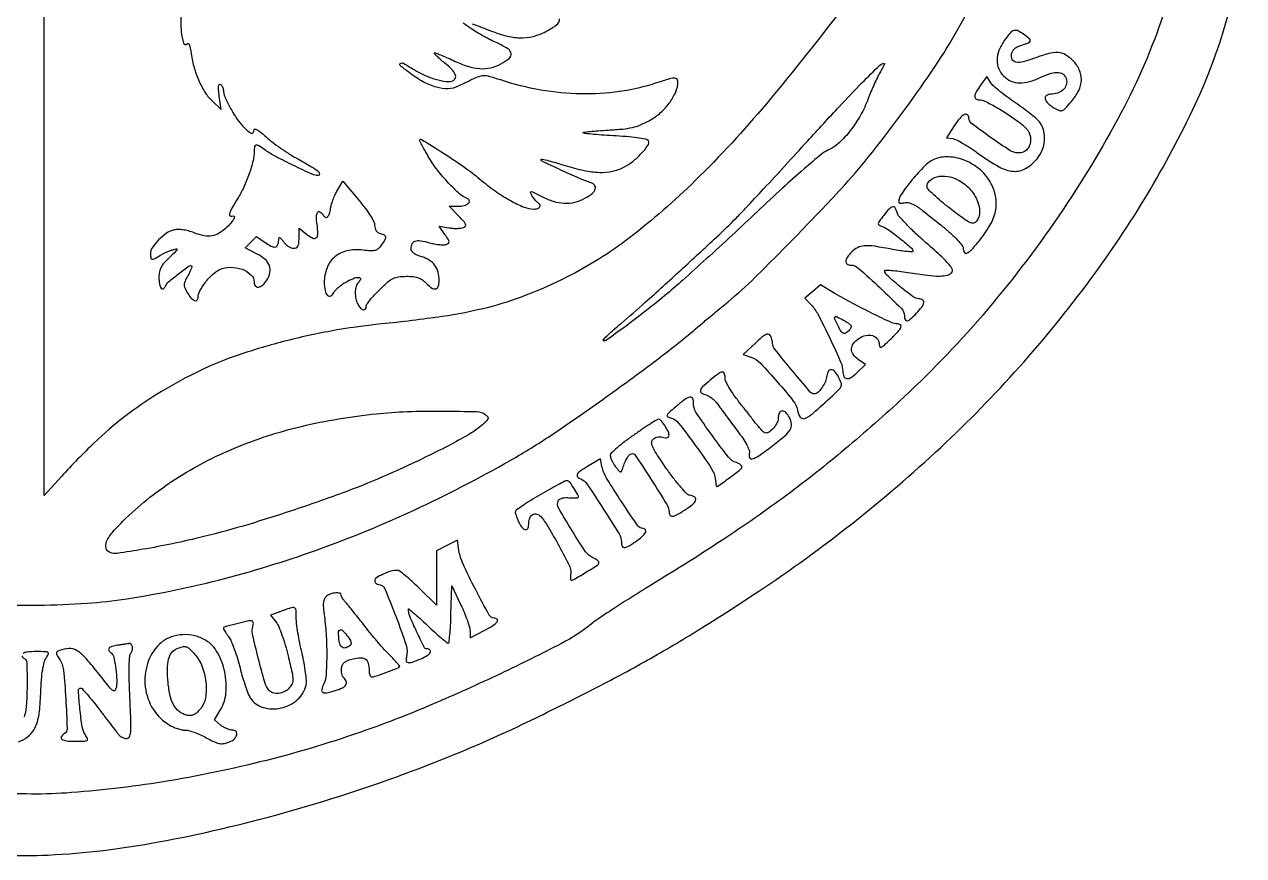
# Model space of a CAD drawing. Extents: x 54 to 922, y 29 to 1088.
# Drawn here: x 486 to 921, y 29.2 to 326 of the extents above; entities that cross this region are included whole.
import ezdxf

# ---------------------------------------------------------------- set-up
doc = ezdxf.new("R2010")
doc.units = 0

msp = doc.modelspace()

# ---------------------------------------------------------------- linework, layer by layer
for points in [[(779.14899, 333.5, -0.013499), (750.745335, 297.637232, -0.02452), (725.371326, 270.173907, -0.02996), (701.904767, 249.758088, -0.047836), (679.409664, 235.639493, -0.023653), (664.926806, 229.213641, -0.030722), (651.09817, 224.801168, -0.025881), (635.09361, 221.62856, -0.011159), (613.5, 218.989187, 0.02035), (595.394261, 216.437644, 0.019392), (577.258798, 212.392191, 0.020253), (560.518284, 207.236581, 0.031826), (546.678326, 201.338008, 0.020913), (533.343726, 193.908286, 0.02735), (521.866316, 185.974307, 0.026162), (510.939808, 176.547638, 0.016822), (499.25, 164.564406), (493, 157.710751), (493, 272.814907), (493, 387.919062)], [(462.417852, 30.928134, 0.04972), (494.5, 29.367525, 0.033599), (533.852293, 34.029801, 0.021819), (578.481202, 44.41959, 0.021112), (624.11802, 59.269046, 0.02361), (666.628415, 77.44326, 0.005931), (690.136797, 89.180756, 0.010153), (709.426092, 99.59981, 0.010596), (727.696026, 110.470653, 0.00724), (748, 123.55419, 0.041207), (812.954764, 174.937061, 0.045396), (866.326429, 234.763798, 0.049486), (903.754821, 297.372167, 0.079614), (920.959883, 356.973766, 0.022268)], [(473.817213, 118.735625, 0.012435), (491.032928, 118.581433, 0.012429), (508.344945, 119.287637, 0.022214), (522.5, 120.851674, 0.025369), (557.419546, 128.119241, 0.023373), (592.411116, 139.04543, 0.022739), (627.175988, 153.53391, 0.021042), (661.416666, 171.465246, 0.01801), (675.582649, 180.356651, 0.006792), (694.761275, 193.764038, 0.006879), (713.86904, 207.914991, 0.014887), (728.073015, 219.424221, -0.002745), (729.821741, 220.912952, -0.001152), (732.190634, 222.89801, -0.00114), (734.733685, 225.00924, -0.001482), (737.073015, 226.930707, 0.02374), (746.6518, 235.540001, 0.005268), (762.166416, 251.202798, 0.005572), (777.49747, 267.366537, 0.018332), (787.09252, 278.50349, 0.019225), (809.793887, 309.246083, 0.036052), (825.286828, 335.960832, 0.041442)], [(892.957836, 331.259151, -0.041766), (878.486106, 296.678157, -0.028172), (856.623015, 259.884852, -0.027244), (829.668966, 224.203846, -0.030104), (799.82239, 192.903312, -0.012503), (778.718099, 174.244362, -0.015169), (757.996204, 157.873216, -0.014169), (735.178316, 141.926455, -0.008855), (707.62344, 124.5, 0.00403), (701.622422, 120.785374, 0.00435), (695.833603, 117.066492, 0.004111), (690.922701, 113.79291, 0.020802), (688.277717, 111.83274, -0.050721), (677.696504, 104.930197, -0.008364), (655.818384, 94.092446, -0.009797), (631.620113, 83.181032, -0.014574), (610, 74.673811, -0.023119), (574.648327, 63.757513, -0.021686), (537.679725, 55.881499, -0.022729), (502.836678, 51.64152, -0.041318), (474.169699, 51.840686, -0.020727)], [(541.833142, 330.45375, 0.029924), (541.979521, 323.420014, 0.054783), (542.792712, 319.193838, 0.643959), (544.022723, 319.036767, -0.399653), (544.408957, 319.138194, -0.169625), (544.800635, 318.701524, -0.04946), (545.183675, 317.446592, -0.013783), (545.531416, 315.418895, 0.034923), (546.610005, 310.410021, 0.03514), (548.37367, 305.610735, 0.037366), (550.63238, 301.447687, 0.061195), (553.195552, 298.367566), (556.245967, 295.5), (555.545698, 300.356782, -0.011093), (555.27741, 302.562971, -0.047171), (555.271364, 303.890251, -0.147669), (555.507417, 304.476249, -0.378749), (555.922714, 304.547765, -0.084854), (556.335063, 304.184003, -0.053423), (556.683547, 303.642553, -0.051837), (556.920126, 303.016964, -0.064581), (557, 302.401145, 0.104114), (557.471806, 300.159901, 0.019517), (559.321434, 296.369573, 0.021968), (561.602433, 292.537814, 0.043045), (563.79711, 289.75, 0.020036), (565.696653, 287.879171, 0.104225), (566.958692, 287.139692, 0.326963), (567.682791, 287.371398, 0.158582), (568, 288.34639, -0.510851), (568.312134, 288.572167, -0.057611), (569.248438, 288.138831, -0.033841), (570.617674, 287.16913, -0.016041), (572.25, 285.749132, 0.024982), (574.3876, 283.95569, 0.010998), (577.379848, 281.791719, 0.010853), (580.660111, 279.631221, 0.01432), (583.745226, 277.814976, -0.007551), (588.470803, 275.118436, -0.039284), (590.925399, 273.394933, -0.235093), (591.3172, 272.513554, -0.401528), (590.780805, 272, -0.107303), (588.700256, 272.451698, -0.0049), (582.06907, 275.552282, -0.008395), (575.666786, 278.755951, -0.034519), (571.970888, 281.02073, 0.011353), (569.61627, 282.618065, 0.166151), (568.656616, 282.857053, 0.34402), (568.135877, 282.373976, 0.040077), (568, 280.681501, -0.060277), (567.576639, 277.182467, -0.024321), (566.201136, 272.563792, -0.024055), (564.260839, 267.791786, -0.032758), (562.035014, 263.715272, 0.013096), (560.119615, 260.513213, 0.049156), (559.177311, 258.372469, 0.264681), (559.334745, 257.600085, 0.366673), (560, 257.5, -0.282078), (560.714517, 257.502648, -0.375801), (560.900539, 256.913184, -0.067601), (559.90306, 255.279861, -0.033922), (558.25, 253.50922, -0.048523), (555.505451, 251.401329, -0.097601), (552.963546, 250.434712, -0.092838), (550.160124, 250.480538, -0.040853), (546.58398, 251.521078, 0.02494), (544.549149, 252.18399, 0.03002), (542.579913, 252.593534, 0.03322), (540.815837, 252.732497, 0.064615), (539.415238, 252.568082, 0.089672), (536.730049, 251.353554, 0.046597), (533.900059, 248.985506, 0.046477), (531.675341, 246.279082, 0.149891), (531, 244.076923, 0.036624), (531.109479, 242.584301, 0.31481), (531.543975, 242.123852, 0.180115), (532.348489, 242.247085, 0.01349), (534.285183, 243.395875, -0.022129), (535.314233, 243.982489, -0.013244), (536.583773, 244.591636, -0.013249), (537.882198, 245.132034, -0.022369), (539, 245.506387, -0.032373), (540.26352, 245.780596, -0.593408), (540.460474, 245.520796, -0.09594), (539.975609, 244.83257, -0.003871), (537.75, 242.725642, 0.02274), (535.861513, 240.797677, 0.060278), (534.759361, 239.217962, 0.073594), (534.190036, 237.61788, 0.048768), (534, 235.674147, 0.039258), (534.190318, 233.253949, 0.11928), (534.820132, 231.740686, 0.38691), (535.603976, 231.581281, 0.168229), (536.348414, 232.465568, -0.126242), (537.421752, 233.976807, -0.011759), (541.010845, 236.870636, -0.007348), (544.824059, 239.711813, -0.368163), (545.690905, 239.642429, -0.283641), (545.758474, 239.357236, -0.015807), (545.430072, 238.462411, -0.02052), (544.937007, 237.371176, -0.013203), (544.281223, 236.147086, 0.021252), (543.318391, 234.27822, 0.096505), (543.027667, 233.094419, 0.109127), (543.220836, 231.962231, 0.030921), (544, 230.341819, 0.043699), (545.321574, 228.399135, 0.110539), (546.657507, 227.349623, 0.299353), (547.565183, 227.473844, 0.216558), (548, 228.430691, -0.124969), (548.599043, 230.790018, -0.040134), (550.586906, 233.840593, -0.040519), (553.157635, 236.663133, -0.076672), (555.694727, 238.391468, -0.111655), (559.490578, 239.250585, -0.088172), (563.648108, 238.512505, -0.10109), (566.850833, 236.535292, -0.206935), (568, 233.877555, 0.158604), (568.441882, 232.519557, 0.28231), (569.491653, 232.086419, 0.150229), (570.982039, 232.819647, 0.058899), (572.469758, 234.594189, 0.091555), (573.614339, 237.320832, 0.145891), (573.426512, 239.823764, 0.125383), (571.836204, 242.079368, 0.058939), (568.850307, 244.076368), (564.732614, 246.177058), (566.776282, 248.220727), (568.819951, 250.264395), (571.967551, 248.023106, 0.030817), (573.941707, 246.793199, 0.127809), (575.294009, 246.460392, 0.238719), (576.160284, 246.913145, 0.121848), (576.625, 248.083333, -0.002337), (576.68197, 248.487016, -0.001619), (576.75, 248.942965, -0.001632), (576.818199, 249.380536, -0.003358), (576.875, 249.722506, -0.484607), (577.048661, 249.816695, -0.080877), (577.420563, 249.579915, -0.039935), (577.949815, 249.025985, -0.017947), (578.556704, 248.222506, 0.052447), (579.296151, 247.372257, 0.04614), (580.226969, 246.652861, 0.048718), (581.19926, 246.160925, 0.093028), (582.056704, 246, 0.094988), (583.023009, 246.185247, 0.175209), (583.614013, 246.709603, 0.10307), (583.919111, 247.721769, 0.021842), (584, 249.57258), (584, 253.14516), (586.617537, 251.086205, 0.048756), (588.874403, 249.642544, 0.313207), (590.145694, 249.815748, 0.21904), (590.741996, 251.237768, 0.028669), (590.434433, 254.588668, -0.033666), (590.214955, 257.274233, -0.140589), (590.635782, 258.824245, -0.413924), (591.461894, 259.027667, -0.118996), (592.5, 258, 0.115038), (593.340652, 257.154702, 0.324785), (594.125174, 257.208912, 0.147264), (594.799949, 258.235911, 0.032012), (595.278055, 260.326023, -0.032178), (595.621818, 261.826551, -0.01813), (596.219953, 263.597037, -0.018037), (596.956001, 265.347103, -0.028054), (597.726585, 266.790801), (599.635375, 269.929556), (605.296756, 263.214778, -0.014278), (607.559994, 260.36939, -0.020785), (609.374747, 257.727074, -0.021145), (610.649344, 255.490411, -0.117221), (610.979068, 254.15638, 0.06421), (611.120561, 253.131386, 0.087382), (611.51712, 252.288476, 0.092905), (612.155095, 251.66805, 0.082788), (613, 251.289749, -0.05071), (614.425172, 250.758005, -0.262602), (614.881582, 250.089069, -0.15781), (614.649864, 249.089995, -0.01752), (613.35755, 247.100086, -0.053636), (612.259955, 245.84405, -0.122088), (611.163258, 245.241397, -0.080065), (609.621804, 245.087189, -0.014453), (606.743012, 245.344031, 0.082828), (601.141518, 245.078364, 0.122642), (596.74955, 242.9202, 0.126663), (593.974983, 239.017386, 0.091764), (593, 233.74966, 0.047822), (593.272183, 230.910398, 0.144552), (594.157228, 229.20313, 0.338766), (595.299335, 229.027993, 0.151497), (596.42183, 230.187958, -0.073681), (597.096714, 231.142608, -0.027433), (598.298122, 232.269662, -0.02647), (599.763241, 233.373534, -0.028933), (601.295181, 234.281274, -0.030119), (603.828566, 235.403056, -0.121595), (605.49539, 235.594963, -0.46651), (605.898793, 234.966188, -0.121296), (605.183333, 233.783333, 0.128489), (604.350393, 232.361146, 0.063929), (604.04328, 230.280654, 0.059421), (604.272542, 227.991757, 0.068322), (605.035184, 225.934259, 0.062959), (605.955392, 224.637482, 0.154499), (606.95783, 224.061762, 0.29603), (607.688106, 224.337366, 0.159919), (608, 225.287592, -0.155337), (608.234497, 226.024182, -0.014183), (609.405403, 227.581223, -0.017283), (610.951836, 229.388745, -0.012676), (612.784349, 231.287592, -0.013838), (615.687396, 233.992865, -0.066093), (617.565371, 235.251577, -0.084219), (619.485825, 235.82559, -0.03061), (622.332098, 236, -0.023381), (624.872687, 235.881131, -0.063453), (626.628631, 235.488019, -0.075252), (628.05343, 234.71482, -0.04402), (629.49648, 233.409297, 0.052465), (631.340611, 231.796586, 0.216762), (632.76053, 231.528219, 0.266329), (633.694629, 232.417272, 0.072508), (634, 234.511964, 0.064137), (633.61468, 237.503503, 0.09328), (632.479076, 239.901856, 0.094849), (630.566296, 241.696062, 0.068405), (627.897631, 242.912524, -0.026321), (626.101774, 243.555326, -0.067751), (624.916204, 244.252606, -0.100265), (624.240098, 245.048846, -0.126702), (624, 245.981125, -0.114936), (624.391457, 247.661557, -0.206765), (625.45037, 248.563061, -0.115901), (627.374081, 248.6916, -0.027241), (630.544389, 247.987572, 0.020438), (632.341454, 247.562777, 0.022372), (634.113934, 247.301209, 0.022525), (635.638334, 247.214629, 0.094808), (636.536421, 247.375603, 0.084458), (637.308431, 247.833058, 0.256556), (637.518907, 248.383742, 0.109188), (637.210324, 249.216887, 0.011637), (636.044659, 250.937282), (633.947252, 253.882819), (637.429939, 253.317656, 0.023079), (638.888684, 253.149564, 0.021509), (640.39156, 253.111136, 0.022057), (641.72889, 253.193558, 0.065279), (642.621472, 253.408239, 0.129605), (643.329756, 253.918374, 0.274061), (643.4298, 254.563473, 0.087842), (642.81293, 255.555391, 0.009545), (640.968992, 257.531992), (637.607666, 261), (640.744816, 261, 0.06501), (642.904434, 261.281986, 0.114612), (644.485493, 262.121051, 0.29754), (644.753248, 263.065455, 0.241253), (644.000432, 263.833189, -0.104046), (641.360606, 265.376707, -0.019775), (637.364049, 269.298738, -0.022035), (633.395053, 273.905156, -0.034268), (630.441841, 278.234546, -0.002746), (629.122658, 280.51399, -0.00425), (628.011041, 282.498308, -0.001414), (627.071418, 284.221083, -0.124763), (627, 284.502842, -0.588091), (627.714681, 284.900321, -0.003574), (635.518994, 279.976716, -0.010212), (643.076737, 274.912107, -0.023529), (648.489301, 270.729888, 0.022035), (653.947322, 266.486463, 0.027233), (659.396169, 263.052574, 0.029442), (664.266244, 260.705975, 0.096752), (667.75, 260.009769, 0.073871), (669.157958, 260.212682, 0.206021), (669.907383, 260.840034, 0.269943), (669.857496, 261.672704, 0.107932), (669.005377, 262.496677, -0.063949), (668.552435, 262.863927, -0.022274), (667.999332, 263.498085, -0.021701), (667.44599, 264.258131, -0.02363), (666.977246, 265.042516, -0.063044), (666.618626, 265.979675, -0.533934), (666.871494, 266.255893, -0.080394), (667.801959, 265.956001, -0.004114), (670.620808, 264.486823, 0.047115), (674.711056, 262.78381, 0.065118), (678.625017, 262.110673, 0.069414), (682.384097, 262.481537, 0.0638), (686.015602, 263.866608, 0.045368), (688.558134, 265.541408, 0.14901), (689.683716, 267.180321, 0.269584), (689.37595, 268.552174, 0.132156), (687.80687, 269.537377, -0.02878), (683.883663, 270.993638, -0.006555), (677.426942, 273.924259, -0.001568), (670.473939, 277.217381, -0.51767), (670.387529, 277.720863, -0.259541), (670.762362, 277.827642, -0.003798), (673.080542, 277.265378, -0.009264), (675.805076, 276.5287, -0.005845), (678.958028, 275.573073, 0.023169), (685.682139, 273.786837, 0.046005), (691.150946, 273.11978, 0.057272), (695.779297, 273.514087, 0.06819), (699.914047, 274.95615, 0.050609), (703.054798, 276.982038, 0.036403), (706.119478, 279.818712, 0.032999), (708.45407, 282.674797, 0.239007), (708.711307, 284.375891, 0.269837), (708.132931, 284.887836, 0.012358), (705.433096, 285.358819, 0.016092), (701.833899, 285.777537, 0.007536), (697.154393, 286.098877, -0.004047), (692.830107, 286.36552, -0.006277), (689.103849, 286.672632, -0.002323), (685.918689, 286.990389, -0.171997), (685.455559, 287.211108, -0.621036), (685.530023, 287.431313, -0.005105), (687.846179, 287.717673, -0.009738), (690.755583, 287.989988, -0.005398), (694.31472, 288.214705, 0.010352), (699.488894, 288.592894, 0.032764), (702.917161, 289.143227, 0.04175), (705.77361, 290.05233, 0.02672), (708.918481, 291.552148, 0.052861), (712.565438, 294.068942, 0.048822), (715.712504, 297.356618, 0.05111), (718.020717, 301.006952, 0.076328), (719.168086, 304.596723, 0.124397), (719.032623, 306.089063, 0.302807), (718.19036, 306.722324, 0.085655), (716.221764, 306.496398, 0.007843), (711.5, 305.031417, -0.043724), (698.356299, 301.965871, -0.040229), (684.503476, 301.11522, -0.038953), (670.261232, 302.500373, -0.03561), (655.959129, 306.091551, 0.014109), (651.538312, 307.405881, 0.102112), (649.334983, 307.532151, 0.072555), (646.976231, 306.825368, 0.005141), (640.763569, 303.852862, -0.108254), (637.173903, 302.971059, -0.07483), (633.008564, 303.490941, -0.059686), (628.338917, 305.42562, -0.034502), (623.25, 308.766902, -0.011933), (620.091944, 311.288626, -0.510725), (620.144346, 312.022557, -0.274393), (621.240476, 312.043971, -0.010027), (624.965354, 309.830756, 0.034219), (628.713479, 307.8423, 0.033167), (632.73652, 306.359881, 0.034314), (636.381538, 305.551924, 0.118369), (638.77581, 305.758603, 0.214792), (639.754549, 306.661123, 0.206392), (639.748691, 308.013302, 0.091984), (638.49508, 309.866097, 0.028895), (636.000387, 312.119931, -0.009198), (634.492406, 313.37812, -0.015485), (633.280714, 314.494997, -0.009341), (632.354892, 315.437547, -0.406143), (632.358404, 315.691738, -0.294211), (632.665685, 315.758236, -0.004265), (634.488626, 315.056045, -0.010112), (636.631864, 314.158894, -0.006305), (639.108017, 313.025473, 0.030925), (644.223627, 310.981957, 0.062527), (648.474293, 310.149804, 0.074694), (652.281259, 310.457604, 0.065598), (656.015602, 311.866608, 0.0463), (659.032385, 313.86186, 0.275837), (659.662857, 315.559281, 0.213072), (658.495441, 317.256502, 0.029779), (654.64134, 319.306662, -0.018063), (650.071507, 321.601922, -0.018089), (645.681507, 324.220037, -0.019855), (642.547782, 326.42725, -0.717029)], [(645.812063, 326.11875, -0.006952), (648.519312, 325.149154, -0.005077), (651.5, 324, 0.028378), (657.755531, 321.917361, 0.058324), (662.85444, 321.156499, 0.068812), (667.420556, 321.641382, 0.057184), (672, 323.351752, 0.041844), (675.906552, 325.775605, 0.243512), (676.93588, 327.884328, 0.265779)], [(483.911168, 69.802458, 0.088253), (487.118035, 71.521225, 0.091889), (489.482808, 74.220285, 0.054864), (490.442543, 76.331861, 0.035241), (491.099916, 78.944123, 0.024859), (491.545213, 82.449071, 0.008912), (491.841376, 87.47658, -0.009518), (492.110522, 91.952963, -0.01868), (492.525097, 95.497131, -0.022198), (493.062228, 98.171765, -0.084567), (493.740418, 99.72658, 0.031605), (494.551856, 101.154196, 0.383373), (494.392439, 101.71169, 0.135919), (493.539225, 101.966218, 0.004933), (490.11501, 102, 0.024256), (487.055964, 101.851515, 0.112708), (485.3894, 101.296511, 0.381562)], [(485.138207, 100.472328, 0.147055), (486, 99.5, -0.252233), (486.868504, 97.993847, -0.007835), (486.966147, 90.618153, -0.015146), (486.72939, 83.385249, -0.052016), (485.949571, 78.757795, -0.086935)]]:
    msp.add_lwpolyline(points, format="xyb")
for points in [[(835.636001, 320.196249, 0.057455), (833.723354, 316.620993, 0.0908), (833.050333, 313.219586, 0.103848), (833.653169, 310.130265, 0.096733), (835.454545, 307.454545, 0.095433), (838.005678, 305.727483, 0.094271), (841.026989, 305.061904, 0.077471), (844.566483, 305.509493, 0.04263), (848.652323, 307.073738, -0.038106), (852.329411, 308.519717, -0.102545), (855.112411, 308.782416, -0.171687), (856.928424, 307.904466, -0.161429), (857.84497, 306.056028, -0.124315), (857.63491, 304.102857, -0.121275), (856.522797, 302.462785, -0.10613), (854.632683, 301.375325, -0.077812), (852.235546, 301, 0.144354), (850.648272, 300.53199, 0.315419), (850.193944, 299.414852, 0.153088), (851.12852, 297.814808, 0.050882), (853.337475, 296.18158, 0.031784), (855.186706, 295.238884, 0.190072), (856.247336, 295.204688, 0.118775), (857.31109, 295.901436, 0.009438), (859.587475, 298.41661, 0.064753), (862.175132, 302.30315, 0.106576), (863.131824, 306.117819, 0.116756), (862.400784, 309.741145, 0.088694), (860.076923, 313.076923, 0.067964), (857.447415, 315.074557, 0.11365), (854.796404, 315.858819, 0.081997), (851.473024, 315.517562, 0.023022), (846.491147, 313.910803, -0.023916), (842.339716, 312.58007, -0.105197), (839.785721, 312.445214, -0.238378), (838.492802, 313.377825, -0.156303), (838.179863, 315.225406, -0.087), (838.514034, 316.247907, -0.078196), (839.185188, 317.139039, -0.068139), (840.18822, 317.875202, -0.045366), (841.5, 318.439745, 0.008712), (844.284408, 319.403315, 0.210423), (844.864457, 319.960592, 0.319201), (844.711918, 320.619985, 0.017595), (842.98506, 322.046157, 0.039791), (840.666681, 323.550532, 0.187826), (839.122406, 323.744152, 0.155622), (837.678836, 322.848402, 0.025168)], [(791.236702, 308.676608, 0.019724), (790.331051, 306.993316, 0.007575), (789.201829, 304.588521, 0.007487), (788.053874, 301.939241, 0.009142), (787.063008, 299.426608, -0.038874), (784.340159, 293.567883, -0.036367), (780.689546, 288.061708, -0.038514), (776.689383, 283.637928, -0.087991), (772.947143, 281.169388, 0.071582), (770.430903, 279.624886, 0.005154), (764.180874, 274.320456, 0.006732), (756.516931, 267.496102, 0.004), (747.561858, 259.170657, -0.002332), (738.5452, 250.731685, -0.002181), (729.248161, 242.186404, -0.002171), (720.928656, 234.672148, -0.007461), (715.435451, 229.899512, -0.007967), (707.745103, 223.623608, -0.00959), (700.313726, 217.981826, -0.00314), (693.509329, 213.084006, -0.365882), (692.497582, 213.169085, -0.419297), (692.499844, 213.430161, -0.003058), (694.232899, 215.083817, -0.008747), (696.332788, 216.99485, -0.005218), (698.894116, 219.19825, 0.008041), (707.427012, 226.62299, 0.002355), (720.29973, 238.303, 0.002217), (732.94473, 249.989005, 0.010422), (740.039095, 256.885863, 0.006907), (743.287697, 260.270754, 0.001011), (749.768291, 267.240888, 0.001142), (757.393389, 275.51314, 0.00098), (765.381458, 284.25333, -0.002719), (776.780237, 296.638587, -0.007638), (784.93633, 305.140187, -0.004429), (791.159775, 311.321506, -0.195729), (792.82662, 312, -0.540298), (792.904318, 311.881425, -0.008891), (792.512591, 311.023753, -0.013929), (791.962432, 309.951536, -0.007778)], [(827.185006, 304.259816, 0.022564), (825.609361, 301.821258, 0.107778), (825.100689, 300.253854, 0.270122), (825.505923, 299.366915, 0.154865), (826.662142, 299, -0.114181), (828.726387, 298.522376, -0.014842), (832.753472, 296.403065, -0.017712), (837.176573, 293.694036, -0.01954), (841.25, 290.761084, -0.025697), (842.992967, 289.249276, -0.054695), (844.135198, 287.881102, -0.069709), (844.779272, 286.538053, -0.077145), (845, 285.115971, -0.068601), (844.702611, 282.95864, -0.111713), (843.826005, 281.340499, -0.123059), (842.410092, 280.357346, -0.094668), (840.55, 280.031785, -0.140875), (837.622306, 280.92273, -0.010867), (830.759168, 285.588432, -0.008327), (823.94854, 290.611149, -0.233801), (823, 292.528785, 0.220671), (822.477911, 293.654137, 0.307162), (821.407622, 293.76802, 0.09715), (819.7135, 292.387607, 0.030716), (817.777116, 289.742803), (815.054232, 285.5), (817.277116, 285.164754, -0.08346), (818.528244, 284.755383, -0.011965), (820.892092, 283.443411, -0.013312), (823.633462, 281.73524, -0.011015), (826.461919, 279.775633, 0.028497), (833.764111, 275.085472, 0.107579), (838.92662, 273.490627, 0.15657), (843.185689, 274.466877, 0.084034), (847.338667, 277.990636, 0.078929), (849.141323, 280.9845, 0.074932), (849.969049, 284.443834, 0.077752), (849.728717, 287.875514, 0.096776), (848.43295, 290.792265, 0.059272), (847.399513, 291.948401, 0.010748), (845.196937, 293.809168, 0.011443), (842.507292, 295.884119, 0.010151), (839.617274, 297.920865, -0.010732), (836.732221, 299.959137, -0.012162), (834.057507, 302.038676, -0.011424), (831.875886, 303.906375, -0.063531), (830.869329, 305.070281), (829.370011, 307.328374)], [(810.494133, 277.664024, 0.090973), (807.168844, 275.355051, 0.023728), (802.789754, 270.510404, 0.020787), (798.907633, 265.360605, 0.152257), (798, 262.44911, 0.296297), (798.144839, 262.226152, 0.082118), (798.568497, 262.115849, 0.055206), (799.193398, 262.128015, 0.031514), (799.935308, 262.272832, -0.138263), (801.774479, 262.237873, -0.065785), (803.949471, 261.253061, -0.02869), (807.229698, 258.941277, -0.003925), (813.75, 253.677935, -0.012749), (816.670268, 251.155275, -0.02119), (818.981422, 248.867347, -0.020457), (820.627942, 246.940718, -0.168122), (821, 245.865479, 0.139523), (821.385845, 244.509671, 0.377308), (822.268499, 244.241754, 0.099612), (823.844511, 245.379915, 0.015076), (826.411836, 248.327102, 0.037919), (830.473218, 254.12974, 0.079611), (832.48901, 259.236077, 0.09581), (832.615211, 264.077834, 0.076842), (830.980245, 269.038723, 0.094189), (827.24407, 273.857028, 0.081404), (821.816977, 277.266764, 0.085319), (815.835268, 278.656481, 0.121477)], [(818.997967, 270.501051, -0.08179), (823.042843, 267.486535, -0.085639), (825.831523, 263.377386, -0.099818), (826.812048, 259.121019, -0.166209), (825.729012, 255.644079, -0.192983), (824.684586, 254.991972, -0.157989), (823.370752, 255.172461, -0.047222), (821.208561, 256.481164, -0.004517), (816.289247, 260.20295, -0.009614), (813.155022, 262.716559, -0.014042), (810.502355, 265.058483, -0.009425), (808.411825, 267.086394, -0.186735), (808.060235, 267.889757, -0.221781), (808.989736, 270.130713, -0.127373), (811.625118, 271.528742, -0.095561), (815.3106, 271.690314, -0.082818)], [(792.60834, 257.758806, 0.006946), (790.985626, 255.624934, 0.128952), (790.674229, 254.844795, 0.301629), (790.939722, 254.312428, 0.042018), (792.113116, 253.762452, -0.068536), (794.495183, 252.488298, -0.012477), (798.480878, 249.439541, -0.006987), (802.477155, 246.128402, -0.219662), (803, 244.995713, -0.427018), (802.735539, 244.742518, -0.010423), (800.870312, 244.862741, -0.01627), (798.530278, 245.139557, -0.009541), (795.75, 245.614997, 0.010065), (789.282173, 246.71405, 0.053017), (785.68936, 246.865952, 0.098038), (783.255229, 246.220682, 0.090754), (781.174314, 244.685549, 0.036787), (779.618392, 242.764023, 0.131663), (779.088157, 241.289903, 0.274721), (779.533778, 240.373829, 0.146494), (780.782315, 240, -0.182908), (783.535517, 238.957973, -0.007829), (791.334586, 231.846862, -0.00746), (798.94082, 224.47329, -0.199071), (800, 221.918414, 0.093138), (800.26214, 220.52336, 0.365594), (800.973956, 220.136046, 0.133787), (802.208462, 220.761075, 0.018038), (804.312909, 222.804719, 0.029423), (806.209032, 225.032478, 0.124241), (806.885242, 226.635852, 0.294659), (806.452678, 227.601346, 0.145128), (805.108154, 228, -0.162495), (803.123546, 228.662471, -0.010931), (798.360407, 232.406801, -0.009478), (793.705973, 236.38343, -0.214401), (793, 237.954136, -0.424886), (793.272303, 238.21673, -0.008252), (795.423437, 238.103042, -0.014452), (798.086318, 237.840688, -0.008522), (801.25, 237.38146, 0.008241), (808.210099, 236.367176, 0.032631), (812.523534, 236.095119, 0.056238), (815.307096, 236.415541, 0.16423), (816.930902, 237.416742, 0.295892), (817.064731, 238.551866, 0.064524), (815.919974, 240.273179, 0.029114), (813.3274, 242.925735, 0.004872), (808.017717, 247.666742, -0.009089), (804.111608, 251.214158, -0.012323), (800.724124, 254.566168, -0.009322), (798.042348, 257.46006, -0.120441), (797.355963, 258.75, 0.065242), (796.684157, 260.434067, 0.327715), (795.815226, 260.830004, 0.158265), (794.622895, 260.147722, 0.01827)], [(767.265188, 230.548977), (764.5, 228.167759), (766.713295, 225.808499, -0.069048), (769.182855, 222.316971, -0.008455), (773.355277, 213.912821, -0.006781), (777.325925, 205.263006, -0.104576), (778, 202.075355, 0.100248), (778.370911, 200.243977, 0.277471), (779.391755, 199.499951, 0.171184), (780.998183, 199.911148, 0.043606), (783.125845, 201.620567), (786.089169, 204.459612), (783.544584, 206.313212, -0.07846), (781.710347, 208.150262, -0.165348), (781.121484, 210.051864, -0.160757), (781.808486, 211.956254, -0.073197), (783.75, 213.800313, -0.095636), (786.204232, 214.904662, -0.131043), (788.614207, 214.836059, -0.161227), (790.337861, 213.634536, -0.161977), (791, 211.644238, 0.127605), (791.213833, 210.820013, 0.392906), (791.714071, 210.657361, 0.078356), (792.72176, 211.333201, 0.006582), (795, 213.5, 0.011165), (797.725616, 216.283053, 0.082528), (798.752231, 217.823116, 0.346184), (798.55158, 218.631611, 0.166768), (797.477803, 219, -0.109514), (795.459793, 219.447367, -0.00453), (788.738732, 222.65577, -0.008568), (781.60716, 226.292466, -0.011012), (775.185477, 229.890639), (770.030375, 232.930196)], [(781, 218.096765, -0.117046), (780.903006, 217.688101, -0.036687), (780.577668, 217.144623, -0.034386), (780.112483, 216.571124, -0.031969), (779.562273, 216.051682, -0.092165), (778.760364, 215.60427, -0.221607), (778.10033, 215.677878, -0.117376), (777.443355, 216.328984, -0.019741), (776.562273, 217.879577, -0.00738), (775.166415, 220.679389, -0.241949), (775.186236, 221.412154, -0.391915), (775.737682, 221.596089, -0.013041), (778, 220.5, -0.020884), (779.148959, 219.843657, -0.028664), (780.11875, 219.154113, -0.02841), (780.826407, 218.518004, -0.197974)], [(746.856984, 212.184777), (742.5, 208.097728), (745.5, 207.004139, -0.115436), (748.608807, 204.969951, -0.011545), (754.628099, 198.357032, -0.011139), (760.353179, 191.463634, -0.12432), (761.808549, 188.234418, 0.109502), (762.846457, 185.73923, 0.350143), (764.460575, 185.26657, 0.083684), (767.317584, 187.040774, 0.005924), (774.307826, 193.353898, 0.010205), (776.742116, 195.699284, 0.116819), (777.434447, 196.825963, 0.172074), (777.408927, 197.965631, 0.028521), (776.499164, 200.001616, 0.054994), (775.142682, 202.040202, 0.226826), (773.830806, 202.638187, 0.285081), (772.765643, 201.949658, 0.075533), (772.158825, 199.921672, -0.073894), (771.594668, 198.013628, -0.047971), (770.428082, 196.026551, -0.04847), (769.046907, 194.463189, -0.189814), (767.870751, 194, -0.220258), (766.382055, 194.689231, -0.003156), (759.933589, 202.387208, -0.003788), (753.671662, 210.076959, -0.167943), (752.98479, 212, 0.045926), (752.915668, 212.674892, 0.026575), (752.716077, 213.466487, 0.026382), (752.429036, 214.245869, 0.03975), (752.091671, 214.885914, 0.226174), (751.415826, 215.310939, 0.149318), (750.496846, 215.143784, 0.058354), (749.119944, 214.215985, 0.010981)], [(730.727844, 198.927196, 0.014279), (727.998234, 196.543121, 0.138972), (727.206743, 195.246746, 0.337354), (727.569322, 194.335717, 0.071431), (729.25, 193.627761, -0.073979), (730.255018, 193.198403, -0.033335), (731.426562, 192.365419, -0.032082), (732.568857, 191.303676, -0.037762), (733.5, 190.157611, 0.005865), (734.58128, 188.638335, 0.001594), (736.326857, 186.261539, 0.001612), (738.32478, 183.577386, 0.001675), (740.314833, 180.94018, -0.014032), (742.290933, 178.182286, -0.025838), (743.714584, 175.818039, -0.028933), (744.59246, 173.916387, -0.158923), (744.658713, 172.802918, 0.160061), (744.754575, 171.249987, 0.387501), (745.704074, 170.788577, 0.079915), (748.015236, 171.895083, 0.010493), (752.437344, 175.098986, 0.011603), (757.247425, 178.919069, 0.079901), (759.223973, 181.18659, 0.166164), (759.689379, 183.190861, 0.097871), (758.963896, 185.567461, 0.066947), (757.6924, 187.329455, 0.200091), (756.360606, 187.919482, 0.295426), (755.373686, 187.311087, 0.111421), (755, 185.654988, -0.111092), (754.597295, 183.864881, -0.060596), (753.388501, 181.952151, -0.062338), (751.839198, 180.474771, -0.173547), (750.421259, 180.046305, -0.173847), (749.913816, 180.25755, -0.015001), (748.88937, 181.248393, -0.018367), (747.716264, 182.545241, -0.013203), (746.5, 184.073498, 0.001136), (745.278113, 185.687253, 0.001251), (744.0875, 187.244199, 0.001164), (743.06381, 188.569547, 0.006372), (742.5, 189.277193, -0.01162), (739.695569, 192.873877, -0.022827), (737.667207, 195.88131, -0.027168), (736.362978, 198.306573, -0.110213), (736, 199.933278, 0.087587), (735.738066, 201.417087, 0.367836), (735.010334, 201.830277, 0.114862), (733.638094, 201.221936, 0.010842)], [(718.5, 189.506886, 0.005186), (715.947654, 187.250225, 0.111023), (715.369861, 186.432782, 0.386914), (715.565585, 185.886771, 0.053086), (716.789678, 185.394755, -0.159821), (719.416783, 183.624058, -0.00865), (725.49823, 175.514867, -0.010107), (731.206106, 167.277359, -0.120278), (732.513489, 163.654583, 0.004063), (732.611373, 162.807567, 0.00553), (732.714309, 162.045359, 0.003746), (732.812307, 161.40896, 0.061152), (732.872377, 161.201959, 0.479464), (733.434196, 161.045234, 0.004165), (737.537989, 164.040229, 0.004874), (741.563378, 167.091034, 0.232171), (742, 167.980653, 0.172311), (741.864005, 168.363557, 0.057336), (741.431877, 168.785697, 0.049067), (740.806146, 169.178962, 0.038949), (740.065964, 169.479064, -0.149916), (737.179892, 171.474564, -0.010694), (731.230272, 179.352368, -0.010055), (725.587591, 187.506338, -0.168522), (724.782451, 190.642093, 0.127039), (724.49681, 192.304616, 0.344394), (723.505292, 192.826594, 0.115401), (721.623279, 192.011851, 0.018823)], [(650.431411, 186.673812, -0.073975), (651.308544, 185.807739, -0.274371), (651.389348, 185.065916, -0.105434), (650.706249, 184.142973, -0.008313), (648.37254, 182.149532, -0.042692), (644.461956, 179.445547, -0.009345), (637.280384, 175.513423, -0.008845), (628.143969, 170.934723, -0.005659), (617.379611, 165.925351, -0.01585), (602.958269, 159.954461, -0.008429), (584.765156, 153.437134, -0.008405), (566.067909, 147.441288, -0.013714), (550, 143.062013, -0.007822), (538.871263, 140.538147, -0.009377), (528.320641, 138.524168, -0.005348), (519.139711, 137.050388, -0.129436), (516.581838, 137.330222, -0.240193), (515.14978, 138.92102, -0.174992), (515.355275, 141.332798, -0.073487), (517.644472, 144.840722, -0.019882), (522.25, 149.641392, -0.04913), (540.055903, 163.696146, -0.043628), (560.965168, 174.656807, -0.040765), (584.842909, 182.414521, -0.032696), (611.5, 186.915826, -0.016169), (622.62195, 187.690934, -0.010866), (635.359477, 187.888563, -0.005406), (647.484019, 187.682072, -0.152038)], [(703.277012, 179.207666, 0.011455), (700.126119, 176.911892, 0.016708), (697.468124, 174.736002, 0.01221), (695.407045, 172.839545, 0.202546), (695.049248, 172, 0.085618), (695.175268, 171.255299, 0.026972), (695.608617, 170.208167, 0.026054), (696.227336, 169.071313, 0.026156), (696.960191, 168.006525, 0.007891), (698.202935, 166.440762, 0.17436), (698.694969, 166.146573, 0.35139), (699.071966, 166.343896, 0.026197), (699.510106, 167.506525, -0.01917), (700.249826, 169.556209, -0.037607), (701.019146, 171.109527, -0.048665), (701.798969, 172.173941, -0.135306), (702.571443, 172.671551, -0.334123), (703.945159, 172.183097, -0.003572), (709.765152, 163.243474, -0.005903), (715.218031, 154.510146, -0.137442), (716, 151.719154, 0.203088), (716.449827, 150.657361, 0.255427), (717.463583, 150.377687, 0.077977), (719.389045, 151.161551, 0.013213), (722.742607, 153.304839, 0.035152), (724.841984, 154.952352, 0.173248), (725.541781, 156.257884, 0.307843), (725.073581, 157.231319, 0.089045), (723.421672, 157.829804, -0.157605), (722.349916, 158.391326, -0.013948), (720.246803, 160.659487, -0.016768), (717.811641, 163.632748, -0.011194), (715.217568, 167.188262, -0.005993), (711.93867, 172.023048, -0.033314), (710.387963, 174.748152, -0.070899), (709.828272, 176.500328, -0.218466), (710.143365, 177.672744, -0.08679), (710.801512, 178.23266, -0.072535), (711.652184, 178.579318, -0.066683), (712.634189, 178.686762, -0.055485), (713.675797, 178.545234, 0.035759), (714.696191, 178.365433, 0.100503), (715.414326, 178.435606, 0.167147), (715.837774, 178.743682, 0.153845), (716, 179.258442, 0.117953), (715.663516, 180.664938, 0.029818), (714.467832, 182.709104, 0.025481), (713.081074, 184.572323, 0.239688), (712.193296, 184.957666, 0.126624), (711.716287, 184.803343, 0.001993), (709.288153, 183.25114, 0.005135), (706.478632, 181.398188, 0.003363)], [(687.25, 168.31406, 0.015138), (684.377683, 166.493238, 0.111563), (683.274178, 165.316581, 0.328318), (683.367862, 164.413247, 0.117179), (684.502772, 163.63731, -0.15357), (686.695479, 161.895962, -0.005742), (692.55966, 153.011107, -0.006165), (698.178829, 144.03989, -0.137671), (699, 141.11405, 0.082932), (699.24846, 139.626386, 0.327751), (699.966269, 139.128545, 0.128643), (701.305873, 139.518006, 0.014173), (704.025024, 141.25, 0.029275), (706.334409, 143.020345, 0.08711), (707.590389, 144.559447, 0.277145), (707.561463, 145.5218, 0.25535), (706.686153, 146, -0.246204), (704.866691, 146.953729, -0.005287), (699.04451, 155.563159, -0.009784), (693.727242, 163.960655, -0.083596), (692.089109, 168.084735), (691.5, 170.831203)], [(670, 157.972811, 0.006092), (666.720301, 155.996797, 0.009084), (663.905596, 154.182292, 0.004784), (661.585848, 152.594099, 0.160814), (661.189264, 152.063648, 0.136944), (661.161686, 151.522245, 0.022298), (661.440783, 150.497434, 0.023148), (661.890734, 149.290211, 0.018551), (662.481852, 148.035095, 0.050869), (663.703298, 146.166287, 0.218965), (664.864302, 145.592337, 0.328645), (665.70846, 146.17864, 0.082359), (666, 147.936572, -0.10002), (666.379077, 149.812624, -0.169382), (667.441578, 150.989588, -0.202476), (668.853847, 151.133194, -0.139763), (670.21934, 150.246469, -0.0463), (672.865448, 146.575761, -0.009682), (676.758896, 139.659104, -0.005434), (680.556789, 132.407809, -0.144549), (680.953303, 130.283051, 0.009459), (680.891476, 129.546077, 0.009416), (680.857454, 128.806174, 0.0093), (680.85194, 128.158887, 0.03605), (680.884846, 127.759244, 0.525088), (681.488516, 127.467978, 0.006101), (685.99424, 130.106094, 0.006328), (690.466424, 132.876095, 0.256298), (691, 133.848646, 0.199096), (690.866171, 134.171417, 0.034085), (690.354796, 134.616815, 0.03259), (689.644692, 135.085358, 0.023935), (688.80356, 135.512872, -0.139769), (686.228128, 137.682619, -0.010902), (681.316817, 145.325718, -0.008498), (676.620691, 153.297842, -0.22408), (676.440967, 155.706758, -0.136172), (676.857995, 156.270291, -0.07469), (677.611266, 156.695534, -0.062063), (678.608976, 156.9406, -0.045724), (679.747631, 156.969652, 0.005226), (680.86053, 156.907908, 0.005932), (681.928412, 156.87254, 0.005429), (682.835548, 156.863119, 0.032551), (683.306536, 156.894037, 0.510243), (683.662786, 157.551533, 0.02701), (682.320101, 160.00303, 0.024464), (680.631729, 162.449853, 0.239465), (679.534392, 162.976953, 0.111986), (678.840944, 162.80334, 0.003742), (676.306978, 161.49748, 0.006931), (673.331918, 159.883027, 0.004754)], [(636.75, 139.884002), (633, 137.952221), (633, 128.254999), (633, 118.557777), (626.723095, 124.778888, 0.010384), (624.216492, 127.162087, 0.014627), (621.878164, 129.172548, 0.010766), (619.873964, 130.725985, 0.160825), (619.044093, 131, 0.072218), (616.747756, 130.666589, 0.035723), (613.984184, 129.62705, 0.030738), (611.577143, 128.334935, 0.259789), (611, 127.299112, 0.105137), (611.105394, 126.803429, 0.099182), (611.404451, 126.381614, 0.096397), (611.851272, 126.098889, 0.093257), (612.376856, 126, -0.300703), (614.491427, 124.601864, -0.009229), (618.603606, 114.422724, -0.012909), (622.181394, 104.297464, -0.143375), (622.304548, 100.056591, 0.111709), (622.259261, 98.696393, 0.327473), (622.906968, 98.094625, 0.113498), (624.442873, 98.264748, 0.01486), (627.532119, 99.448973, 0.041612), (629.679447, 100.564045, 0.117849), (630.851844, 101.763356, 0.361449), (630.722123, 102.597705, 0.182714), (629.657986, 103, -0.284019), (628.633728, 103.63287, -0.006006), (625.924594, 109.214711, -0.010538), (623.501777, 114.658033, -0.099753), (623, 117.148103, -0.634867), (623.170704, 117.228357, -0.003419), (624.982813, 115.70608, -0.007882), (627.160552, 113.79106, -0.004418), (629.75, 111.398526, 0.004751), (632.388669, 108.963777, 0.007263), (634.727224, 106.907741, 0.00312), (636.749483, 105.202915, 0.166254), (637.215017, 105.025184, 0.390687), (637.509857, 105.278452, 0.004676), (637.803711, 108.018335, 0.010883), (638.054337, 111.321599, 0.006542), (638.215017, 115.25), (638.5, 125.5), (641.75, 118.637726, -0.012316), (642.994197, 115.83416, -0.013936), (644.045313, 113.084902, -0.013222), (644.808217, 110.710348, -0.071226), (645, 109.37088), (645, 106.966308), (650, 109.5, 0.021794), (653.073405, 111.229665, 0.08542), (654.694406, 112.670472, 0.375581), (654.655146, 113.54616, 0.204645), (653.592738, 114, -0.273831), (651.85084, 115.031301, -0.005727), (646.928351, 124.254962, -0.011576), (642.532159, 133.226597, -0.070692), (641.053487, 138.157892), (640.5, 141.815783)], [(593.811872, 121.75, 0.109416), (593.057979, 120.818768, 0.089241), (592.697096, 119.585026, 0.048921), (592.680607, 117.711097, 0.010687), (593.03636, 114.5, -0.018633), (593.698351, 107.511922, -0.016373), (593.877491, 100.184996, -0.014356), (593.638246, 93.723343, -0.090699), (592.837559, 90.542827, 0.044079), (592.086061, 88.414483, 0.33112), (592.46648, 87.484227, 0.192413), (593.75788, 87.271962, 0.018459), (596.902644, 88.088977, 0.033042), (599.477852, 89.049942, 0.142787), (600.706622, 90.099443, 0.243957), (600.828552, 91.294238, 0.102489), (599.915335, 92.684665, -0.097756), (599.523152, 93.269762, -0.045419), (599.247598, 94.145527, -0.04264), (599.117539, 95.14946, -0.046072), (599.165335, 96.134665, -0.081387), (599.536413, 97.321754, -0.108665), (600.245966, 98.195849, -0.08), (601.434545, 98.865044, -0.027755), (603.321229, 99.443766, -0.050628), (606.03737, 99.829203, -0.170933), (607.725495, 99.309229, -0.177891), (608.674716, 97.864531, -0.055658), (608.984687, 95.25, 0.041603), (609.062395, 94.388573, 0.060893), (609.283307, 93.660938, 0.07978), (609.603864, 93.166955, 0.212085), (609.979764, 93, 0.084184), (611.097889, 93.189601, 0.003442), (614.957313, 94.567123, 0.003767), (618.768566, 95.989732, 0.074118), (619.855942, 96.601895, 0.419163), (619.882381, 96.828302, 0.006682), (618.974643, 97.926026, 0.013), (617.808999, 99.227732, 0.007708), (616.355942, 100.721081, -0.013682), (614.528066, 102.645101, -0.005702), (612.16411, 105.3349, -0.005636), (609.696909, 108.27398, -0.007264), (607.500604, 111.031805, 0.002205), (605.458198, 113.65031, 0.002423), (603.45554, 116.16942, 0.002259), (601.723651, 118.306548, 0.012235), (600.750604, 119.438561, -0.019101), (600.080406, 120.240255, -0.022807), (599.51424, 121.046031, -0.022364), (599.104957, 121.757284, -0.119931), (599, 122.188561, 0.341211), (598.496854, 122.840017, 0.085163), (597.065055, 122.962857, 0.065614), (595.287049, 122.573893, 0.081649)], [(580, 117.277472, -0.000613), (579.263542, 117.001283, -0.000248), (578.258873, 116.626483, -0.000246), (577.177554, 116.224304, -0.000312), (576.179142, 115.85423), (573.858284, 114.995621), (575.84134, 112.474574, -0.067916), (576.747481, 110.931199, -0.013303), (577.910398, 107.921009, -0.013894), (579.083398, 104.312283, -0.012482), (580.100224, 100.513271, -0.003895), (581.508232, 94.466406, -0.045854), (581.819465, 92.073496, -0.116247), (581.518403, 90.539212, -0.077743), (580.533038, 89.036507, -0.091314), (578.789284, 87.702322, -0.091228), (576.68406, 87.07631, -0.101622), (574.682545, 87.267968, -0.147107), (573.216276, 88.25, -0.10367), (571.746214, 91.060397, -0.007398), (569.461905, 99.62864, -0.006362), (567.389926, 108.35887, -0.132678), (567.505715, 111.018006, 0.044281), (567.683681, 111.818259, 0.094102), (567.647467, 112.449233, 0.148891), (567.408968, 112.846575, 0.185741), (567.010208, 113, 0.056822), (565.122016, 112.784722, 0.008152), (561.342559, 111.846401, 0.002917), (557.311083, 110.750225, 0.336802), (557, 110.340793, 0.132365), (557.072759, 110.070764, 0.00611), (557.565007, 109.246994, 0.009788), (558.186522, 108.278229, 0.006834), (558.923428, 107.209507, -0.054081), (559.799593, 105.640445, -0.012837), (560.899613, 102.850286, -0.013058), (562.003524, 99.560525, -0.012555), (562.949881, 96.174444, 0.009667), (563.867983, 92.814736, 0.010686), (564.88738, 89.604319, 0.010128), (565.869554, 86.90598, 0.052723), (566.592437, 85.499267, 0.177301), (571.178249, 82.086347, 0.128997), (577.589162, 81.879412, 0.124346), (583.450907, 84.869768, 0.160209), (586.509522, 90.043351, 0.072101), (586.624764, 91.635613, 0.013589), (586.336046, 94.546028, 0.01425), (585.804276, 97.95933, 0.012533), (585.059296, 101.487173, -0.009013), (584.270987, 105.0944, -0.008755), (583.604918, 108.76269, -0.008694), (583.132091, 112.007027, -0.031844), (583, 114.078957, 0.015424), (582.92122, 116.632205, 0.174668), (582.526766, 117.545918, 0.264449), (581.733376, 117.791647, 0.035842)], [(601.380095, 107.357995, -0.018153), (602.332179, 105.947035, -0.103736), (602.640837, 105.102936, -0.194598), (602.487287, 104.477001, -0.095725), (601.880095, 103.905676, -0.088716), (600.422064, 103.311218, -0.223453), (599.332409, 103.565795, -0.159159), (598.584658, 104.692479, -0.042981), (598.186642, 106.827012, -0.033249), (598.111914, 109.164034, -0.356981), (598.693845, 109.827168, -0.258718), (599.679246, 109.476857, -0.023254)], [(519.25, 104.276604, 0.038366), (517.248208, 103.870482, 0.149632), (516.19956, 103.192521, 0.314292), (516.125733, 102.381565, 0.125395), (516.942222, 101.535709, -0.20024), (517.788458, 100.355275, -0.01784), (518.497165, 96.690759, -0.024068), (518.924298, 92.722859, -0.043246), (518.834872, 89.451654, -0.11786), (518.379226, 88.197204, -0.436994), (517.641906, 88.075355, -0.057986), (516.215711, 89.475089, -0.002718), (512, 94.758332, 0.015304), (507.551316, 100.054444, 0.081721), (504.621834, 102.415931, 0.14059), (501.88751, 103.073561, 0.080947), (498.545902, 102.379241, 0.05232), (497.686209, 101.941516, 0.251443), (497.430396, 101.476162, 0.135361), (497.609688, 100.799826, 0.012956), (498.515608, 99.335834, -0.119179), (499.9077, 95.435225, -0.011178), (500.76044, 85.210431, -0.007327), (501.248902, 74.644914, -0.26837), (500.145186, 72.58973, 0.126952), (499.161312, 71.564195, 0.395037), (499.36919, 70.715934, 0.121421), (500.993689, 70.147918, 0.023682), (504.11501, 70, 0.005011), (507.523925, 70.034164, 0.133963), (508.386741, 70.288245, 0.38309), (508.550939, 70.845833, 0.03317), (507.762516, 72.25, -0.105452), (506.656828, 75.119335, -0.014356), (505.824784, 81.534737, -0.008642), (505.275143, 88.143209, -0.433589), (506.077416, 89, -0.212138), (506.569181, 88.781524, -0.004583), (508.355287, 86.767428, -0.009696), (510.410022, 84.312648, -0.006291), (512.693896, 81.399755, 0.000313), (514.99856, 78.386841, 0.000403), (517.120591, 75.620904, 0.000306), (518.902876, 73.304618, 0.003528), (519.610243, 72.399755, 0.067166), (520.167146, 71.863938, 0.045781), (520.921652, 71.411178, 0.045747), (521.746816, 71.102894, 0.066627), (522.51555, 71, 0.279766), (523.481685, 71.586489, 0.100984), (523.941541, 73.195723, 0.028296), (524.012189, 76.644768, 0.002328), (523.645586, 85.635823, -0.004784), (523.405298, 92.337622, -0.013316), (523.406996, 97.046924, -0.013379), (523.586822, 100.389501, -0.154262), (524.076369, 101.592018, 0.122849), (524.580786, 102.640922, 0.118021), (524.543991, 103.820692, 0.154922), (524.010103, 104.647191, 0.233473), (523.190983, 104.839963, -0.019312), (522.757106, 104.756981, -0.002092), (521.748289, 104.608461, -0.002565), (520.545062, 104.442755, -0.002065)], [(534.940751, 105.296691, 0.126265), (530.292559, 98.78702, 0.109625), (529.032445, 90.478068, 0.108221), (531.406229, 82.329567, 0.120257), (536.913111, 76.279571, 0.033671), (538.417401, 75.406894, 0.026959), (540.139767, 74.669624, 0.027706), (541.813966, 74.160613, 0.06001), (543.147361, 74, -0.063802), (544.573861, 73.817229, -0.02106), (546.598294, 73.197697, -0.020585), (548.808664, 72.314191, -0.021951), (550.89085, 71.268756, 0.015016), (553.604237, 69.858969, 0.057401), (555.401359, 69.234417, 0.082906), (556.932129, 69.151118, 0.056836), (558.631656, 69.539421, 0.081571), (560.680022, 70.660984, 0.144017), (561.792791, 72.216412, 0.285098), (561.51851, 73.439905, 0.201358), (560.184108, 74, -0.06943), (559.273769, 74.127022, -0.032163), (558.146108, 74.527922, -0.031087), (556.996022, 75.109289, -0.037635), (556.002142, 75.797182), (553.782715, 77.594365), (555.88762, 81.047182, 0.114807), (557.922483, 87.21131, 0.074582), (557.48081, 94.733242, 0.075809), (554.881085, 101.663789, 0.128963), (550.613491, 106.093977, 0.079869), (546.788177, 107.658265, 0.070017), (542.483354, 108.042313, 0.071536), (538.328792, 107.227547, 0.091005)], [(546.378494, 101.536607, -0.090916), (549.289772, 96.955124, -0.067939), (550.767799, 91.144196, -0.07148), (550.602079, 85.492684, -0.135402), (548.671378, 81.404343, -0.030498), (547.368534, 80.064347, -0.087781), (546.276489, 79.37456, -0.104379), (545.129106, 79.16548, -0.05459), (543.684028, 79.364456, -0.111082), (541.200618, 80.617086, -0.093902), (539.312631, 82.880888, -0.070664), (538.012253, 86.26587, -0.033827), (537.277615, 90.875038, -0.022013), (537.046494, 95.851295, -0.061455), (537.465358, 99.314482, -0.096149), (538.534067, 101.615376, -0.141356), (540.279917, 102.979905, -0.023471), (542.421533, 103.726946, -0.131011), (543.626243, 103.76087, -0.126937), (544.70711, 103.191397, -0.021492)]]:
    msp.add_lwpolyline(points, format="xyb", close=True)

doc.saveas('drawing.dxf')
